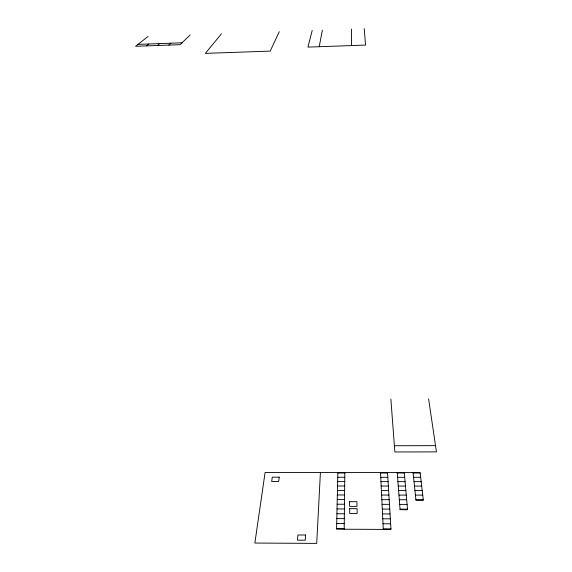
<?xml version="1.0" encoding="UTF-8"?>
<svg xmlns="http://www.w3.org/2000/svg" width="572" height="572" viewBox="0 0 572 572"><rect width="100%" height="100%" fill="white"/><g stroke="black" fill="none" stroke-linecap="round" stroke-linejoin="round"><path stroke-width="0.86" d="M344.194 529.229L344.83 472.515M337.859 472.522L336.565 529.193L390.983 529.443L387.537 472.522L265.086 472.529L254.862 543.05L316.709 543.4L320.406 472.522M319.219 46.718L322.372 30.123M312.198 30.495L307.943 47.111L365.572 45.088L364.2 28.6M279.265 31.696L270.206 51.115L205.305 53.375L221.514 33.798M190.118 34.942L180.173 44.688L135.564 46.282L148.055 36.479M168.819 45.095L170.878 43.2M157.493 45.495L159.674 43.601M146.518 45.889L148.82 43.994M137.988 44.38L182.096 42.8M394.394 445.738L435.514 445.645M387.537 472.522L420.127 472.508L423.33 500.3L415.944 500.278L413.07 472.508M337.852 473.015L344.823 473.015M380.544 473.023L387.573 473.023M397.261 473.023L404.311 473.023M413.12 473.015L420.184 473.015M337.752 477.284L344.78 477.284M380.752 477.305L387.83 477.305M397.59 477.313L404.69 477.313M413.57 477.305L420.677 477.305M337.652 481.61L344.73 481.617M380.966 481.645L388.095 481.653M397.926 481.66L405.076 481.667M414.014 481.66L421.185 481.667M337.551 486.007L344.68 486.007M381.181 486.05L388.359 486.057M398.269 486.078L405.462 486.086M414.471 486.078L421.693 486.086M337.451 490.461L344.63 490.469M381.395 490.526L388.631 490.533M398.612 490.554L405.863 490.561M414.936 490.561L422.207 490.576M337.344 494.98L344.58 494.994M381.617 495.059L388.903 495.073M398.956 495.095L406.263 495.109M415.408 495.116L422.737 495.123M337.244 499.563L344.53 499.585M381.846 499.671L389.182 499.685M415.887 499.728L423.266 499.749M399.313 499.706L406.671 499.728M337.137 504.225L344.473 504.239M382.067 504.34L389.468 504.361M399.671 504.39L407.085 504.411M337.03 508.951L344.423 508.973M382.303 509.087L389.754 509.109M400.035 509.144L407.507 509.166M336.915 513.749L344.373 513.77M382.539 513.906L390.047 513.928M336.808 518.618L344.315 518.647M382.775 518.797L390.34 518.818M336.693 523.566L344.258 523.594M383.018 523.759L390.64 523.795M336.579 528.585L344.201 528.621M383.261 528.807L390.948 528.843M428.614 398.913L436.436 451.894L394.859 451.973L390.876 399.142M404.261 472.522L407.557 509.731L400.078 509.709L397.225 472.522M380.523 472.522L383.29 529.407M351.537 29.065L351.544 45.581M349.614 501.68L349.599 506.37L356.978 506.392L356.942 501.694L349.614 501.68M349.699 508.644L349.685 513.442L357.15 513.47L357.107 508.665L349.699 508.644M305.577 535.02L305.212 540.211L297.497 540.175L297.919 534.984L305.577 535.02M279.207 477.162L278.686 481.467L271.693 481.46L272.258 477.162L279.207 477.162"/></g></svg>
